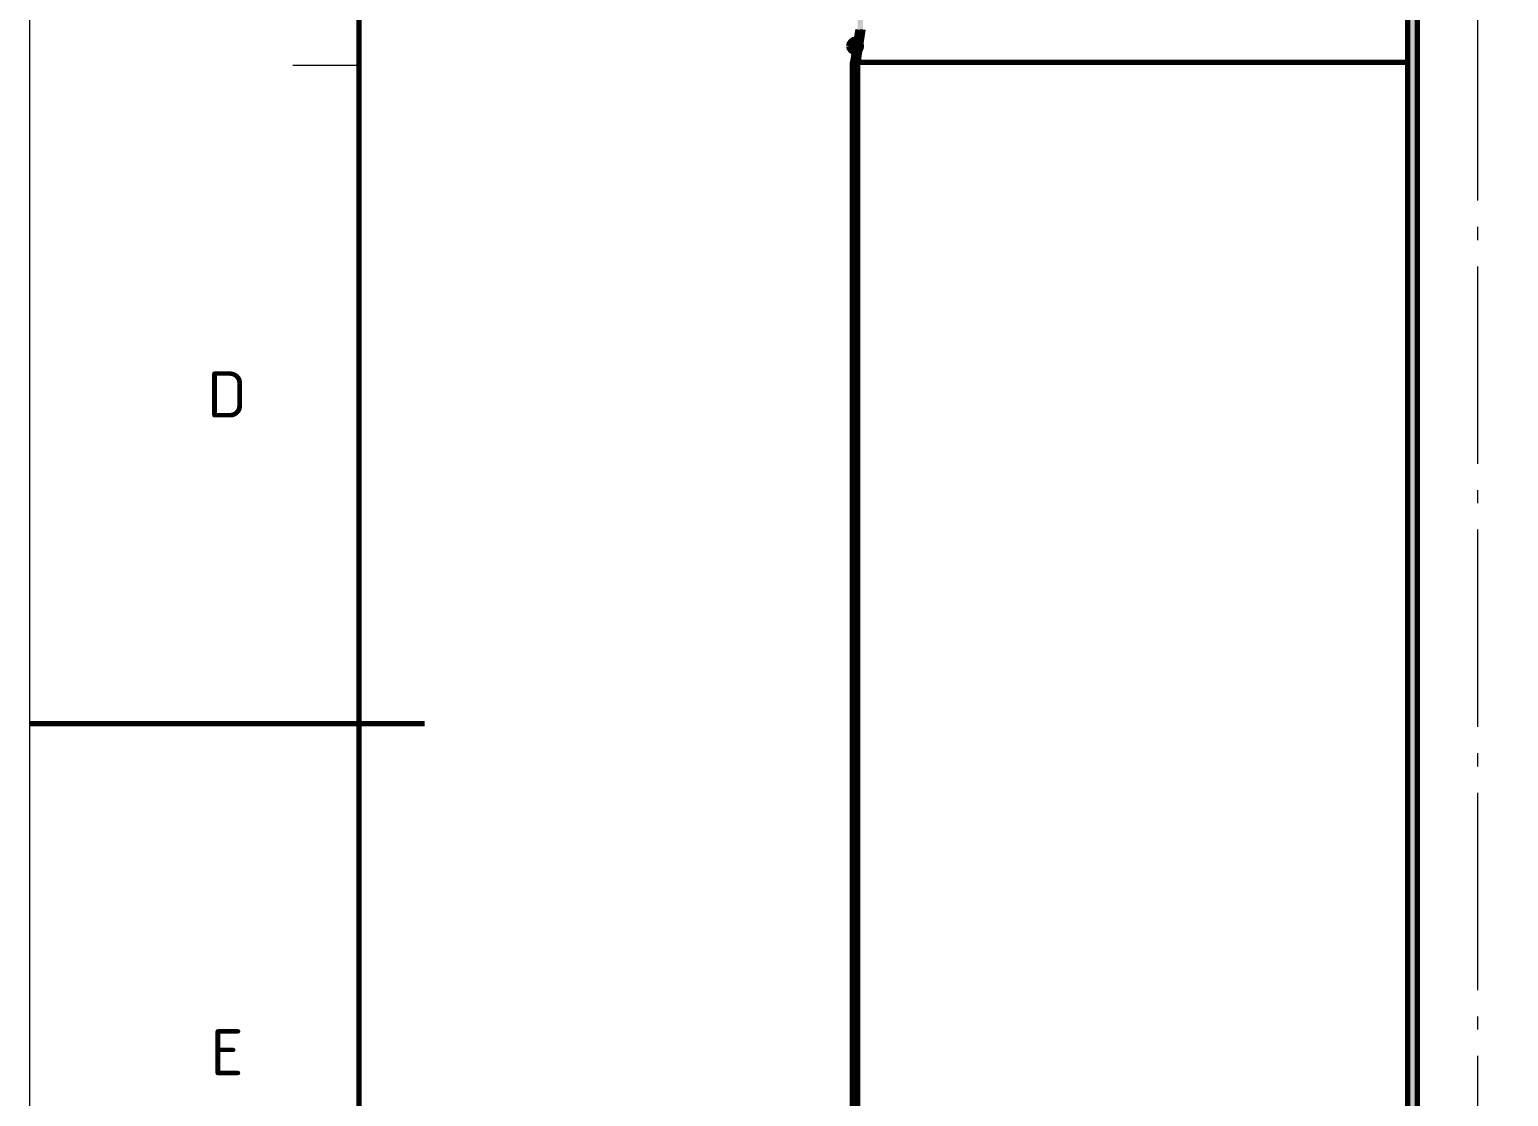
# Model space of a CAD drawing. Header units: millimetres. Extents: x 0 to 2382, y 0 to 420.
# Drawn here: x 654 to 766.3, y 181.6 to 262.7 of the extents above; entities that cross this region are included whole.
import ezdxf
from ezdxf.enums import TextEntityAlignment as Align

# ---------------------------------------------------------------- set-up
doc = ezdxf.new("R2010")
doc.units = ezdxf.units.MM
doc.linetypes.add('IRAM-F-TRAZO-PUNTO', pattern=[20, 15, -2, 1, -2])
for name, color, linetype, lineweight in [('01-VISIBLE', 7, 'CONTINUOUS', 70), ('03-EJE', 1, 'IRAM-F-TRAZO-PUNTO', 18), ('05-RAYADO', 8, 'CONTINUOUS', 18), ('06-TEXTO', 7, 'CONTINUOUS', 25), ('07-RECUADRO', 7, 'CONTINUOUS', 70), ('08-FINA', 5, 'CONTINUOUS', 18)]:
    doc.layers.add(name, color=color, linetype=linetype, lineweight=lineweight)
doc.styles.add('ISO3098', font='isocpeur.ttf')

msp = doc.modelspace()

# ---------------------------------------------------------------- hatches: boundary and pattern name
at = {"layer": '05-RAYADO'}
h = msp.add_hatch(color=7, dxfattribs=at)
h.dxf.hatch_style = 1
h.paths.add_polyline_path([(759.425, 126.131), (758.675, 126.131), (758.675, 293.869), (759.425, 293.869)])
h = msp.add_hatch(color=7, dxfattribs=at)
h.dxf.hatch_style = 1
h.paths.add_polyline_path([(716.9, 114.731), (716.5, 114.731), (716.5, 260.231), (716.9, 262.731), (716.9, 265.731), (717.3, 265.731), (717.3, 262.731), (716.9, 260.231)])
h = msp.add_hatch(color=7, dxfattribs=at)
h.dxf.hatch_style = 1
h.paths.add_polyline_path([(716.2, 261.481), (716.21, 261.582), (716.241, 261.678), (716.29, 261.767), (716.356, 261.843), (716.436, 261.905), (716.526, 261.95), (716.624, 261.975), (716.725, 261.98), (716.825, 261.965), (716.92, 261.93), (717.006, 261.876), (717.079, 261.807), (717.137, 261.724), (717.177, 261.631), (717.197, 261.532), (717.197, 261.43), (717.177, 261.331), (717.137, 261.238), (717.079, 261.155), (717.006, 261.086), (716.92, 261.032), (716.825, 260.997), (716.725, 260.982), (716.624, 260.987), (716.526, 261.012), (716.436, 261.057), (716.356, 261.119), (716.29, 261.195), (716.241, 261.284), (716.21, 261.38)])

# ---------------------------------------------------------------- linework, layer by layer
at = {"layer": '01-VISIBLE'}
for p, q in [((758.675, 126.131), (758.675, 293.869)), ((759.425, 126.131), (759.425, 293.869)), ((716.9, 262.731), (716.5, 260.231)), ((717.3, 262.731), (716.9, 260.231)), ((716.5, 114.731), (716.5, 260.231)), ((716.9, 114.731), (716.9, 260.231))]:
    msp.add_line(p, q, dxfattribs=at)
for points in [[(716.78, 261.981), (716.767, 261.981), (716.753, 261.981), (716.74, 261.981), (716.727, 261.981), (716.713, 261.981), (716.7, 261.981)], [(758.675, 260.231), (758.525, 260.231), (758.374, 260.231), (758.224, 260.231), (758.074, 260.231), (757.924, 260.231), (757.773, 260.231), (757.623, 260.231), (757.473, 260.231), (757.323, 260.231), (757.172, 260.231), (757.022, 260.231), (756.872, 260.231), (756.721, 260.231), (756.571, 260.231), (756.421, 260.231), (756.271, 260.231), (756.12, 260.231), (755.97, 260.231), (755.82, 260.231), (755.67, 260.231), (755.519, 260.231), (755.369, 260.231), (755.219, 260.231), (755.069, 260.231), (754.918, 260.231), (754.768, 260.231), (754.618, 260.231), (754.467, 260.231), (754.317, 260.231), (754.167, 260.231), (754.017, 260.231), (753.866, 260.231), (753.716, 260.231), (753.566, 260.231), (753.416, 260.231), (753.265, 260.231), (753.115, 260.231), (752.965, 260.231), (752.814, 260.231), (752.664, 260.231), (752.514, 260.231), (752.364, 260.231), (752.213, 260.231), (752.063, 260.231), (751.913, 260.231), (751.763, 260.231), (751.612, 260.231), (751.462, 260.231), (751.312, 260.231), (751.162, 260.231), (751.011, 260.231), (750.861, 260.231), (750.711, 260.231), (750.56, 260.231), (750.41, 260.231), (750.26, 260.231), (750.11, 260.231), (749.959, 260.231), (749.809, 260.231), (749.659, 260.231), (749.509, 260.231), (749.358, 260.231), (749.208, 260.231), (749.058, 260.231), (748.907, 260.231), (748.757, 260.231), (748.607, 260.231), (748.457, 260.231), (748.306, 260.231), (748.156, 260.231), (748.006, 260.231), (747.856, 260.231), (747.705, 260.231), (747.555, 260.231), (747.405, 260.231), (747.254, 260.231), (747.104, 260.231), (746.954, 260.231), (746.804, 260.231), (746.653, 260.231), (746.503, 260.231), (746.353, 260.231), (746.203, 260.231), (746.052, 260.231), (745.902, 260.231), (745.752, 260.231), (745.602, 260.231), (745.451, 260.231), (745.301, 260.231), (745.151, 260.231), (745, 260.231), (744.85, 260.231), (744.7, 260.231), (744.55, 260.231), (744.399, 260.231), (744.249, 260.231), (744.099, 260.231), (743.949, 260.231), (743.798, 260.231), (743.648, 260.231), (743.498, 260.231), (743.347, 260.231), (743.197, 260.231), (743.047, 260.231), (742.897, 260.231), (742.746, 260.231), (742.596, 260.231), (742.446, 260.231), (742.296, 260.231), (742.145, 260.231), (741.995, 260.231), (741.845, 260.231), (741.695, 260.231), (741.544, 260.231), (741.394, 260.231), (741.244, 260.231), (741.093, 260.231), (740.943, 260.231), (740.793, 260.231), (740.643, 260.231), (740.492, 260.231), (740.342, 260.231), (740.192, 260.231), (740.042, 260.231), (739.891, 260.231), (739.741, 260.231), (739.591, 260.231), (739.44, 260.231), (739.29, 260.231), (739.14, 260.231), (738.99, 260.231), (738.839, 260.231), (738.689, 260.231), (738.539, 260.231), (738.389, 260.231), (738.238, 260.231), (738.088, 260.231), (737.938, 260.231), (737.788, 260.231), (737.637, 260.231), (737.487, 260.231), (737.337, 260.231), (737.186, 260.231), (737.036, 260.231), (736.886, 260.231), (736.736, 260.231), (736.585, 260.231), (736.435, 260.231), (736.285, 260.231), (736.135, 260.231), (735.984, 260.231), (735.834, 260.231), (735.684, 260.231), (735.533, 260.231), (735.383, 260.231), (735.233, 260.231), (735.083, 260.231), (734.932, 260.231), (734.782, 260.231), (734.632, 260.231), (734.482, 260.231), (734.331, 260.231), (734.181, 260.231), (734.031, 260.231), (733.88, 260.231), (733.73, 260.231), (733.58, 260.231), (733.43, 260.231), (733.279, 260.231), (733.129, 260.231), (732.979, 260.231), (732.829, 260.231), (732.678, 260.231), (732.528, 260.231), (732.378, 260.231), (732.228, 260.231), (732.077, 260.231), (731.927, 260.231), (731.777, 260.231), (731.626, 260.231), (731.476, 260.231), (731.326, 260.231), (731.176, 260.231), (731.025, 260.231), (730.875, 260.231), (730.725, 260.231), (730.575, 260.231), (730.424, 260.231), (730.274, 260.231), (730.124, 260.231), (729.973, 260.231), (729.823, 260.231), (729.673, 260.231), (729.523, 260.231), (729.372, 260.231), (729.222, 260.231), (729.072, 260.231), (728.922, 260.231), (728.771, 260.231), (728.621, 260.231), (728.471, 260.231), (728.321, 260.231), (728.17, 260.231), (728.02, 260.231), (727.87, 260.231), (727.719, 260.231), (727.569, 260.231), (727.419, 260.231), (727.269, 260.231), (727.118, 260.231), (726.968, 260.231), (726.818, 260.231), (726.668, 260.231), (726.517, 260.231), (726.367, 260.231), (726.217, 260.231), (726.066, 260.231), (725.916, 260.231), (725.766, 260.231), (725.616, 260.231), (725.465, 260.231), (725.315, 260.231), (725.165, 260.231), (725.015, 260.231), (724.864, 260.231), (724.714, 260.231), (724.564, 260.231), (724.413, 260.231), (724.263, 260.231), (724.113, 260.231), (723.963, 260.231), (723.812, 260.231), (723.662, 260.231), (723.512, 260.231), (723.362, 260.231), (723.211, 260.231), (723.061, 260.231), (722.911, 260.231), (722.761, 260.231), (722.61, 260.231), (722.46, 260.231), (722.31, 260.231), (722.159, 260.231), (722.009, 260.231), (721.859, 260.231), (721.709, 260.231), (721.558, 260.231), (721.408, 260.231), (721.258, 260.231), (721.108, 260.231), (720.957, 260.231), (720.807, 260.231), (720.657, 260.231), (720.506, 260.231), (720.356, 260.231), (720.206, 260.231), (720.056, 260.231), (719.905, 260.231), (719.755, 260.231), (719.605, 260.231), (719.455, 260.231), (719.304, 260.231), (719.154, 260.231), (719.004, 260.231), (718.854, 260.231), (718.703, 260.231), (718.553, 260.231), (718.403, 260.231), (718.252, 260.231), (718.102, 260.231), (717.952, 260.231), (717.802, 260.231), (717.651, 260.231), (717.501, 260.231), (717.351, 260.231), (717.201, 260.231), (717.05, 260.231), (716.9, 260.231)]]:
    msp.add_lwpolyline(points, dxfattribs=at)
for start, end in [(90, 180), (-90, 90), (180, -90)]:
    msp.add_arc((716.7, 261.481), 0.5, start, end, dxfattribs=at)
at = {"layer": '03-EJE'}
msp.add_line((764, 109.731), (764, 304.269), dxfattribs=at)
at = {"layer": '07-RECUADRO'}
msp.add_line((654, 210), (684, 210), dxfattribs=at)
msp.add_lwpolyline([(679, 10), (1238, 10), (1238, 410), (679, 410)], close=True, dxfattribs=at)
at = {"layer": '08-FINA'}
msp.add_line((679, 260), (674, 260), dxfattribs=at)
msp.add_lwpolyline([(654, 0), (1248, 0), (1248, 420), (654, 420)], close=True, dxfattribs=at)

# ---------------------------------------------------------------- texts
at = {"layer": '06-TEXTO', "style": 'ISO3098'}
for s, p in [('D', (669, 235)), ('E', (669, 185))]:
    msp.add_text(s, height=3.5, dxfattribs=at).set_placement(p, align=Align.MIDDLE_CENTER)

doc.saveas('drawing.dxf')
